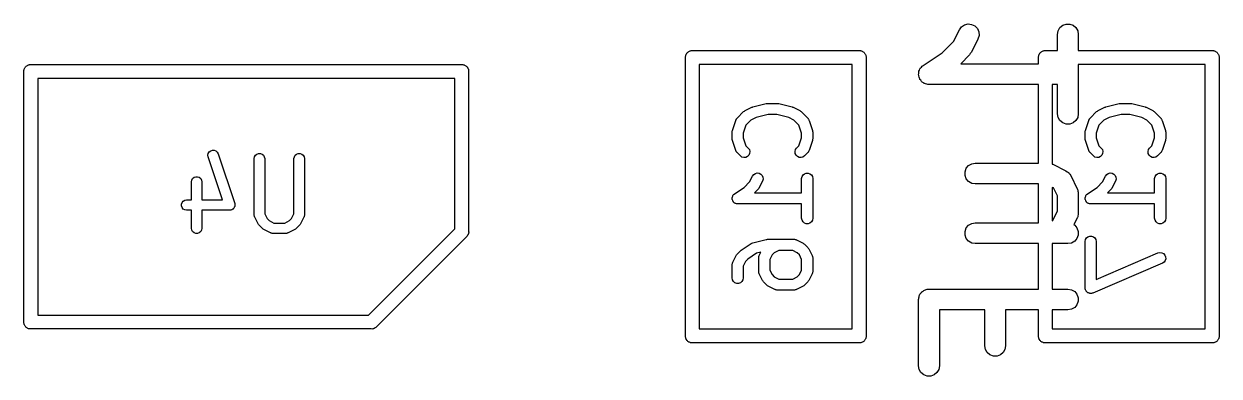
# Model space of a CAD drawing. Extents: x 109.2 to 170.1, y -93 to -55.4.
# Drawn here: x 135.56 to 144.16, y -75.46 to -72.93 of the extents above; entities that cross this region are included whole.
import ezdxf

# ---------------------------------------------------------------- set-up
doc = ezdxf.new("R2010")
doc.units = 0
doc.header["$MEASUREMENT"] = 0
doc.layers.add('BLACK', color=7, linetype='CONTINUOUS')

msp = doc.modelspace()

# ---------------------------------------------------------------- linework, layer by layer
at = {"layer": 'BLACK', "linetype": 'CONTINUOUS'}
for p, q in [((142.328, -72.9325), (142.354, -72.9265)), ((142.354, -72.9265), (142.379, -72.9294)), ((143.035, -72.9364), (143.059, -72.9275)), ((143.059, -72.9275), (143.085, -72.9275)), ((143.085, -72.9275), (143.11, -72.9364)), ((142.249, -73.0521), (142.291, -72.9678)), ((142.291, -72.9678), (142.307, -72.9469)), ((142.307, -72.9469), (142.328, -72.9325)), ((142.379, -72.9294), (142.403, -72.9411)), ((142.403, -72.9411), (142.421, -72.96)), ((142.421, -72.96), (142.431, -72.9839)), ((142.433, -73.0099), (142.425, -73.0349)), ((142.431, -72.9839), (142.433, -73.0099)), ((142.997, -73.0013), (143.002, -72.9757)), ((142.997, -73.118), (142.997, -73.0013)), ((143.002, -72.9757), (143.015, -72.9531)), ((143.015, -72.9531), (143.035, -72.9364)), ((143.11, -72.9364), (143.13, -72.9531)), ((143.13, -72.9531), (143.143, -72.9757)), ((143.143, -72.9757), (143.147, -73.0013)), ((143.147, -73.0013), (143.147, -73.118)), ((142.167, -73.1335), (142.249, -73.0521)), ((142.425, -73.0349), (142.378, -73.1301)), ((140.32, -73.1592), (140.322, -73.155)), ((140.32, -73.1636), (140.32, -73.1592)), ((140.32, -75.1592), (140.32, -73.1636)), ((140.322, -73.1506), (140.325, -73.1468)), ((140.322, -73.155), (140.322, -73.1506)), ((140.325, -73.1468), (140.326, -73.1426)), ((140.326, -73.1426), (140.329, -73.1392)), ((140.329, -73.1392), (140.331, -73.1354)), ((140.331, -73.1354), (140.335, -73.1325)), ((140.335, -73.1325), (140.337, -73.1291)), ((140.337, -73.1291), (140.341, -73.1269)), ((140.341, -73.1269), (140.345, -73.124)), ((140.345, -73.124), (140.349, -73.1225)), ((140.349, -73.1225), (140.353, -73.1203)), ((140.353, -73.1203), (140.357, -73.1195)), ((140.357, -73.1195), (140.361, -73.118)), ((140.361, -73.118), (141.579, -73.118)), ((141.579, -73.118), (141.583, -73.1195)), ((141.583, -73.1195), (141.587, -73.1203)), ((141.587, -73.1203), (141.591, -73.1225)), ((141.591, -73.1225), (141.595, -73.124)), ((141.595, -73.124), (141.599, -73.1269)), ((141.599, -73.1269), (141.603, -73.1291)), ((141.603, -73.1291), (141.605, -73.1325)), ((141.605, -73.1325), (141.609, -73.1354)), ((141.609, -73.1354), (141.611, -73.1392)), ((141.611, -73.1392), (141.614, -73.1426)), ((141.614, -73.1426), (141.615, -73.1468)), ((141.615, -73.1468), (141.618, -73.1506)), ((141.618, -73.1506), (141.618, -73.155)), ((141.618, -73.155), (141.62, -73.1592)), ((141.62, -73.1592), (141.62, -75.1768)), ((142.031, -73.2246), (142.167, -73.1335)), ((142.364, -73.1496), (142.301, -73.212)), ((142.37, -73.1398), (142.364, -73.1496)), ((142.378, -73.1301), (142.37, -73.1398)), ((142.86, -73.1592), (142.862, -73.155)), ((142.86, -73.212), (142.86, -73.1592)), ((142.862, -73.1506), (142.865, -73.1468)), ((142.862, -73.155), (142.862, -73.1506)), ((142.865, -73.1468), (142.866, -73.1426)), ((142.866, -73.1426), (142.869, -73.1392)), ((142.869, -73.1392), (142.871, -73.1354)), ((142.871, -73.1354), (142.875, -73.1325)), ((142.875, -73.1325), (142.877, -73.1291)), ((142.877, -73.1291), (142.881, -73.1269)), ((142.881, -73.1269), (142.885, -73.124)), ((142.885, -73.124), (142.889, -73.1225)), ((142.889, -73.1225), (142.893, -73.1203)), ((142.893, -73.1203), (142.897, -73.1195)), ((142.897, -73.1195), (142.901, -73.118)), ((142.901, -73.118), (142.997, -73.118)), ((143.147, -73.118), (144.119, -73.118)), ((144.119, -73.118), (144.123, -73.1195)), ((144.123, -73.1195), (144.127, -73.1203)), ((144.127, -73.1203), (144.131, -73.1225)), ((144.131, -73.1225), (144.135, -73.124)), ((144.135, -73.124), (144.139, -73.1269)), ((144.139, -73.1269), (144.143, -73.1291)), ((144.143, -73.1291), (144.145, -73.1325)), ((144.145, -73.1325), (144.149, -73.1354)), ((144.149, -73.1354), (144.151, -73.1392)), ((144.151, -73.1392), (144.154, -73.1426)), ((144.154, -73.1426), (144.155, -73.1468)), ((144.155, -73.1468), (144.158, -73.1506)), ((144.158, -73.1506), (144.158, -73.155)), ((144.158, -73.155), (144.16, -73.1592)), ((144.16, -73.1592), (144.16, -75.1768)), ((135.56, -73.2592), (135.562, -73.255)), ((135.56, -73.2636), (135.56, -73.2592)), ((135.56, -75.0592), (135.56, -73.2636)), ((135.562, -73.2506), (135.565, -73.2468)), ((135.562, -73.255), (135.562, -73.2506)), ((135.565, -73.2468), (135.566, -73.2426)), ((135.566, -73.2426), (135.569, -73.2392)), ((135.569, -73.2392), (135.571, -73.2354)), ((135.571, -73.2354), (135.575, -73.2325)), ((135.575, -73.2325), (135.577, -73.2291)), ((135.577, -73.2291), (135.581, -73.2269)), ((135.581, -73.2269), (135.585, -73.224)), ((135.585, -73.224), (135.589, -73.2225)), ((135.589, -73.2225), (135.593, -73.2203)), ((135.593, -73.2203), (135.597, -73.2195)), ((135.597, -73.2195), (135.601, -73.218)), ((135.601, -73.218), (138.719, -73.218)), ((138.719, -73.218), (138.723, -73.2195)), ((138.723, -73.2195), (138.727, -73.2203)), ((138.727, -73.2203), (138.731, -73.2225)), ((138.731, -73.2225), (138.735, -73.224)), ((138.735, -73.224), (138.739, -73.2269)), ((138.739, -73.2269), (138.743, -73.2291)), ((138.743, -73.2291), (138.745, -73.2325)), ((138.745, -73.2325), (138.749, -73.2354)), ((138.749, -73.2354), (138.751, -73.2392)), ((138.751, -73.2392), (138.754, -73.2426)), ((138.754, -73.2426), (138.755, -73.2468)), ((138.755, -73.2468), (138.758, -73.2506)), ((138.758, -73.2506), (138.758, -73.255)), ((138.758, -73.255), (138.76, -73.2592)), ((138.76, -73.2592), (138.76, -74.4158)), ((140.42, -73.218), (140.42, -75.118)), ((141.52, -73.218), (140.42, -73.218)), ((141.52, -75.118), (141.52, -73.218)), ((141.999, -73.274), (142, -73.2701)), ((142, -73.266), (142.004, -73.258)), ((142, -73.2701), (142, -73.266)), ((142.004, -73.258), (142.007, -73.2495)), ((142.007, -73.2495), (142.01, -73.2464)), ((142.01, -73.2464), (142.012, -73.2426)), ((142.012, -73.2426), (142.018, -73.2365)), ((142.018, -73.2365), (142.024, -73.2296)), ((142.024, -73.2296), (142.028, -73.2275)), ((142.028, -73.2275), (142.031, -73.2246)), ((142.301, -73.212), (142.86, -73.212)), ((143.147, -73.218), (143.147, -73.5728)), ((144.06, -73.218), (143.147, -73.218)), ((144.06, -75.118), (144.06, -73.218)), ((135.66, -73.318), (135.66, -75.018)), ((138.66, -73.318), (135.66, -73.318)), ((138.66, -74.3973), (138.66, -73.318)), ((141.998, -73.2919), (141.999, -73.283)), ((141.999, -73.2959), (141.998, -73.2919)), ((141.999, -73.283), (141.999, -73.274)), ((141.999, -73.3001), (141.999, -73.2959)), ((142.002, -73.3085), (141.999, -73.3001)), ((142.004, -73.3172), (142.002, -73.3085)), ((142.006, -73.3206), (142.004, -73.3172)), ((142.007, -73.3245), (142.006, -73.3206)), ((142.013, -73.3314), (142.007, -73.3245)), ((142.018, -73.3389), (142.013, -73.3314)), ((142.022, -73.3413), (142.018, -73.3389)), ((142.024, -73.3445), (142.022, -73.3413)), ((142.032, -73.349), (142.024, -73.3445)), ((142.039, -73.3543), (142.032, -73.349)), ((142.043, -73.3554), (142.039, -73.3543)), ((142.047, -73.3575), (142.043, -73.3554)), ((142.056, -73.3591), (142.047, -73.3575)), ((142.064, -73.3616), (142.056, -73.3591)), ((142.068, -73.3613), (142.064, -73.3616)), ((142.072, -73.362), (142.068, -73.3613)), ((142.86, -73.362), (142.072, -73.362)), ((142.86, -73.9263), (142.86, -73.362)), ((142.997, -73.362), (142.96, -73.362)), ((142.96, -73.362), (142.96, -73.9333)), ((142.997, -73.5728), (142.997, -73.362)), ((140.75, -73.5489), (140.797, -73.5251)), ((140.797, -73.5251), (140.802, -73.5238)), ((140.802, -73.5238), (140.806, -73.5221)), ((140.806, -73.5221), (140.901, -73.4982)), ((140.901, -73.4982), (140.906, -73.4979)), ((140.906, -73.4979), (140.91, -73.497)), ((140.91, -73.497), (140.982, -73.497)), ((140.982, -73.497), (140.987, -73.4979)), ((140.987, -73.4979), (140.992, -73.4982)), ((140.992, -73.4982), (141.087, -73.5221)), ((141.087, -73.5221), (141.091, -73.5238)), ((141.091, -73.5238), (141.095, -73.5251)), ((141.095, -73.5251), (141.143, -73.5489)), ((143.29, -73.5489), (143.337, -73.5251)), ((143.337, -73.5251), (143.342, -73.5238)), ((143.342, -73.5238), (143.346, -73.5221)), ((143.346, -73.5221), (143.441, -73.4982)), ((143.441, -73.4982), (143.446, -73.4979)), ((143.446, -73.4979), (143.45, -73.497)), ((143.45, -73.497), (143.522, -73.497)), ((143.522, -73.497), (143.527, -73.4979)), ((143.527, -73.4979), (143.532, -73.4982)), ((143.532, -73.4982), (143.627, -73.5221)), ((143.627, -73.5221), (143.631, -73.5238)), ((143.631, -73.5238), (143.635, -73.5251)), ((143.635, -73.5251), (143.683, -73.5489)), ((140.683, -73.6176), (140.684, -73.6154)), ((140.684, -73.6154), (140.686, -73.6115)), ((140.686, -73.6115), (140.689, -73.6074)), ((140.689, -73.6074), (140.69, -73.6059)), ((140.69, -73.6059), (140.692, -73.604)), ((140.692, -73.604), (140.739, -73.5564)), ((140.739, -73.5564), (140.745, -73.5527)), ((140.745, -73.5527), (140.75, -73.5489)), ((140.829, -73.5986), (140.791, -73.6175)), ((140.915, -73.577), (140.829, -73.5986)), ((140.977, -73.577), (140.915, -73.577)), ((141.063, -73.5986), (140.977, -73.577)), ((141.101, -73.6175), (141.063, -73.5986)), ((141.143, -73.5489), (141.148, -73.5527)), ((141.148, -73.5527), (141.153, -73.5564)), ((141.153, -73.5564), (141.201, -73.604)), ((141.201, -73.604), (141.202, -73.6059)), ((141.202, -73.6059), (141.204, -73.6074)), ((141.204, -73.6074), (141.206, -73.6115)), ((141.206, -73.6115), (141.209, -73.6154)), ((141.209, -73.6154), (141.209, -73.6176)), ((143.002, -73.5984), (142.997, -73.5728)), ((143.015, -73.621), (143.002, -73.5984)), ((143.143, -73.5984), (143.13, -73.621)), ((143.147, -73.5728), (143.143, -73.5984)), ((143.223, -73.6176), (143.224, -73.6154)), ((143.224, -73.6154), (143.226, -73.6115)), ((143.226, -73.6115), (143.229, -73.6074)), ((143.229, -73.6074), (143.23, -73.6059)), ((143.23, -73.6059), (143.232, -73.604)), ((143.232, -73.604), (143.279, -73.5564)), ((143.279, -73.5564), (143.285, -73.5527)), ((143.285, -73.5527), (143.29, -73.5489)), ((143.369, -73.5986), (143.331, -73.6175)), ((143.455, -73.577), (143.369, -73.5986)), ((143.517, -73.577), (143.455, -73.577)), ((143.603, -73.5986), (143.517, -73.577)), ((143.641, -73.6175), (143.603, -73.5986)), ((143.683, -73.5489), (143.688, -73.5527)), ((143.688, -73.5527), (143.693, -73.5564)), ((143.693, -73.5564), (143.741, -73.604)), ((143.741, -73.604), (143.742, -73.6059)), ((143.742, -73.6059), (143.744, -73.6074)), ((143.744, -73.6074), (143.746, -73.6115)), ((143.746, -73.6115), (143.749, -73.6154)), ((143.749, -73.6154), (143.749, -73.6176)), ((140.656, -73.7037), (140.657, -73.6974)), ((140.657, -73.6974), (140.658, -73.6911)), ((140.658, -73.6911), (140.682, -73.6196)), ((140.682, -73.6196), (140.683, -73.6176)), ((140.755, -73.6539), (140.736, -73.7102)), ((140.791, -73.6175), (140.755, -73.6539)), ((141.137, -73.6539), (141.101, -73.6175)), ((141.156, -73.7102), (141.137, -73.6539)), ((141.209, -73.6176), (141.21, -73.6196)), ((141.21, -73.6196), (141.234, -73.6911)), ((141.234, -73.6911), (141.235, -73.6974)), ((141.235, -73.6974), (141.236, -73.7037)), ((143.035, -73.6377), (143.015, -73.621)), ((143.059, -73.6466), (143.035, -73.6377)), ((143.085, -73.6466), (143.059, -73.6466)), ((143.11, -73.6377), (143.085, -73.6466)), ((143.13, -73.621), (143.11, -73.6377)), ((143.196, -73.7037), (143.197, -73.6974)), ((143.197, -73.6974), (143.198, -73.6911)), ((143.198, -73.6911), (143.222, -73.6196)), ((143.222, -73.6196), (143.223, -73.6176)), ((143.295, -73.6539), (143.276, -73.7102)), ((143.331, -73.6175), (143.295, -73.6539)), ((143.677, -73.6539), (143.641, -73.6175)), ((143.696, -73.7102), (143.677, -73.6539)), ((143.749, -73.6176), (143.75, -73.6196)), ((143.75, -73.6196), (143.774, -73.6911)), ((143.774, -73.6911), (143.775, -73.6974)), ((143.775, -73.6974), (143.776, -73.7037)), ((140.656, -73.7513), (140.656, -73.7037)), ((140.657, -73.7577), (140.656, -73.7513)), ((140.658, -73.764), (140.657, -73.7577)), ((140.682, -73.8354), (140.658, -73.764)), ((140.736, -73.7102), (140.736, -73.7448)), ((140.736, -73.7448), (140.755, -73.8012)), ((141.137, -73.8012), (141.156, -73.7448)), ((141.156, -73.7448), (141.156, -73.7102)), ((141.234, -73.764), (141.21, -73.8354)), ((141.235, -73.7577), (141.234, -73.764)), ((141.236, -73.7513), (141.235, -73.7577)), ((141.236, -73.7037), (141.236, -73.7513)), ((143.196, -73.7513), (143.196, -73.7037)), ((143.197, -73.7577), (143.196, -73.7513)), ((143.198, -73.764), (143.197, -73.7577)), ((143.222, -73.8354), (143.198, -73.764)), ((143.276, -73.7102), (143.276, -73.7448)), ((143.276, -73.7448), (143.295, -73.8012)), ((143.677, -73.8012), (143.696, -73.7448)), ((143.696, -73.7448), (143.696, -73.7102)), ((143.774, -73.764), (143.75, -73.8354)), ((143.775, -73.7577), (143.774, -73.764)), ((143.776, -73.7513), (143.775, -73.7577)), ((143.776, -73.7037), (143.776, -73.7513)), ((136.884, -73.8694), (136.887, -73.8566)), ((136.886, -73.8822), (136.884, -73.8694)), ((136.887, -73.8566), (136.894, -73.8455)), ((136.894, -73.8455), (136.904, -73.8374)), ((136.904, -73.8374), (136.916, -73.8333)), ((136.916, -73.8333), (136.929, -73.8336)), ((136.929, -73.8336), (136.942, -73.8384)), ((136.942, -73.8384), (136.951, -73.8471)), ((136.951, -73.8471), (136.957, -73.8585)), ((136.957, -73.8585), (137.077, -74.2157)), ((137.22, -73.8814), (137.227, -73.8701)), ((137.227, -73.8701), (137.236, -73.8617)), ((137.236, -73.8617), (137.249, -73.8573)), ((137.249, -73.8573), (137.262, -73.8573)), ((137.262, -73.8573), (137.274, -73.8617)), ((137.274, -73.8617), (137.284, -73.8701)), ((137.284, -73.8701), (137.29, -73.8814)), ((137.506, -73.8814), (137.512, -73.8701)), ((137.512, -73.8701), (137.522, -73.8617)), ((137.522, -73.8617), (137.534, -73.8573)), ((137.534, -73.8573), (137.547, -73.8573)), ((137.547, -73.8573), (137.56, -73.8617)), ((137.56, -73.8617), (137.57, -73.8701)), ((137.57, -73.8701), (137.576, -73.8814)), ((140.683, -73.8374), (140.682, -73.8354)), ((140.684, -73.8397), (140.683, -73.8374)), ((140.686, -73.8435), (140.684, -73.8397)), ((140.689, -73.8476), (140.686, -73.8435)), ((140.69, -73.8492), (140.689, -73.8476)), ((140.692, -73.851), (140.69, -73.8492)), ((140.716, -73.8749), (140.692, -73.851)), ((140.755, -73.8012), (140.772, -73.8183)), ((140.777, -73.8695), (140.767, -73.8793)), ((140.772, -73.8183), (140.78, -73.8297)), ((140.782, -73.8569), (140.777, -73.8695)), ((140.78, -73.8297), (140.784, -73.8431)), ((140.784, -73.8431), (140.782, -73.8569)), ((141.109, -73.8431), (141.112, -73.8297)), ((141.11, -73.8569), (141.109, -73.8431)), ((141.116, -73.8695), (141.11, -73.8569)), ((141.112, -73.8297), (141.12, -73.8183)), ((141.126, -73.8793), (141.116, -73.8695)), ((141.12, -73.8183), (141.137, -73.8012)), ((141.201, -73.851), (141.177, -73.8749)), ((141.202, -73.8492), (141.201, -73.851)), ((141.204, -73.8476), (141.202, -73.8492)), ((141.206, -73.8435), (141.204, -73.8476)), ((141.209, -73.8397), (141.206, -73.8435)), ((141.21, -73.8354), (141.209, -73.8374)), ((141.209, -73.8374), (141.209, -73.8397)), ((143.223, -73.8374), (143.222, -73.8354)), ((143.224, -73.8397), (143.223, -73.8374)), ((143.226, -73.8435), (143.224, -73.8397)), ((143.229, -73.8476), (143.226, -73.8435)), ((143.23, -73.8492), (143.229, -73.8476)), ((143.232, -73.851), (143.23, -73.8492)), ((143.256, -73.8749), (143.232, -73.851)), ((143.295, -73.8012), (143.312, -73.8183)), ((143.317, -73.8695), (143.307, -73.8793)), ((143.312, -73.8183), (143.32, -73.8297)), ((143.322, -73.8569), (143.317, -73.8695)), ((143.32, -73.8297), (143.324, -73.8431)), ((143.324, -73.8431), (143.322, -73.8569)), ((143.649, -73.8431), (143.652, -73.8297)), ((143.65, -73.8569), (143.649, -73.8431)), ((143.656, -73.8695), (143.65, -73.8569)), ((143.652, -73.8297), (143.66, -73.8183)), ((143.666, -73.8793), (143.656, -73.8695)), ((143.66, -73.8183), (143.677, -73.8012)), ((143.741, -73.851), (143.717, -73.8749)), ((143.742, -73.8492), (143.741, -73.851)), ((143.744, -73.8476), (143.742, -73.8492)), ((143.746, -73.8435), (143.744, -73.8476)), ((143.749, -73.8397), (143.746, -73.8435)), ((143.75, -73.8354), (143.749, -73.8374)), ((143.749, -73.8374), (143.749, -73.8397)), ((136.989, -74.19), (136.886, -73.8822)), ((137.218, -73.8942), (137.22, -73.8814)), ((137.218, -74.299), (137.218, -73.8942)), ((137.29, -73.8814), (137.293, -73.8942)), ((137.293, -73.8942), (137.293, -74.2901)), ((137.503, -73.8942), (137.506, -73.8814)), ((137.503, -74.2901), (137.503, -73.8942)), ((137.576, -73.8814), (137.578, -73.8942)), ((137.578, -73.8942), (137.578, -74.299)), ((140.727, -73.8828), (140.716, -73.8749)), ((140.74, -73.8864), (140.727, -73.8828)), ((140.754, -73.8852), (140.74, -73.8864)), ((140.767, -73.8793), (140.754, -73.8852)), ((141.138, -73.8852), (141.126, -73.8793)), ((141.152, -73.8864), (141.138, -73.8852)), ((141.165, -73.8828), (141.152, -73.8864)), ((141.177, -73.8749), (141.165, -73.8828)), ((142.341, -73.9638), (142.358, -73.9439)), ((142.358, -73.9439), (142.38, -73.9309)), ((142.38, -73.9309), (142.406, -73.9263)), ((142.406, -73.9263), (142.86, -73.9263)), ((142.96, -73.9333), (142.963, -73.9343)), ((142.963, -73.9343), (143.058, -73.9819)), ((143.267, -73.8828), (143.256, -73.8749)), ((143.28, -73.8864), (143.267, -73.8828)), ((143.294, -73.8852), (143.28, -73.8864)), ((143.307, -73.8793), (143.294, -73.8852)), ((143.678, -73.8852), (143.666, -73.8793)), ((143.692, -73.8864), (143.678, -73.8852)), ((143.705, -73.8828), (143.692, -73.8864)), ((143.717, -73.8749), (143.705, -73.8828)), ((136.768, -74.048), (136.774, -74.0368)), ((136.774, -74.0368), (136.784, -74.0284)), ((136.784, -74.0284), (136.796, -74.0239)), ((136.796, -74.0239), (136.809, -74.0239)), ((136.809, -74.0239), (136.822, -74.0284)), ((136.822, -74.0284), (136.832, -74.0368)), ((136.832, -74.0368), (136.838, -74.048)), ((140.782, -74.061), (140.803, -74.0192)), ((140.803, -74.0192), (140.812, -74.008)), ((140.812, -74.008), (140.823, -74.0003)), ((140.823, -74.0003), (140.837, -73.9971)), ((140.837, -73.9971), (140.85, -73.9987)), ((140.85, -73.9987), (140.863, -74.0049)), ((140.863, -74.0049), (140.872, -74.015)), ((140.872, -74.015), (140.878, -74.0278)), ((140.879, -74.0416), (140.875, -74.0549)), ((140.878, -74.0278), (140.879, -74.0416)), ((141.156, -74.037), (141.159, -74.0234)), ((141.156, -74.1399), (141.156, -74.037)), ((141.159, -74.0234), (141.166, -74.0113)), ((141.166, -74.0113), (141.176, -74.0024)), ((141.176, -74.0024), (141.189, -73.9977)), ((141.189, -73.9977), (141.203, -73.9977)), ((141.203, -73.9977), (141.216, -74.0024)), ((141.216, -74.0024), (141.227, -74.0113)), ((141.227, -74.0113), (141.234, -74.0234)), ((141.234, -74.0234), (141.236, -74.037)), ((141.236, -74.037), (141.236, -74.3228)), ((142.332, -73.9883), (142.341, -73.9638)), ((142.332, -74.0144), (142.332, -73.9883)), ((142.341, -74.0388), (142.332, -74.0144)), ((142.358, -74.0588), (142.341, -74.0388)), ((143.058, -73.9819), (143.067, -73.9884)), ((143.067, -73.9884), (143.076, -73.9945)), ((143.076, -73.9945), (143.078, -73.9962)), ((143.078, -73.9962), (143.079, -73.9974)), ((143.079, -73.9974), (143.085, -74.0066)), ((143.085, -74.0066), (143.092, -74.0154)), ((143.092, -74.0154), (143.139, -74.1106)), ((143.322, -74.061), (143.343, -74.0192)), ((143.343, -74.0192), (143.352, -74.008)), ((143.352, -74.008), (143.363, -74.0003)), ((143.363, -74.0003), (143.377, -73.9971)), ((143.377, -73.9971), (143.39, -73.9987)), ((143.39, -73.9987), (143.403, -74.0049)), ((143.403, -74.0049), (143.412, -74.015)), ((143.412, -74.015), (143.418, -74.0278)), ((143.419, -74.0416), (143.415, -74.0549)), ((143.418, -74.0278), (143.419, -74.0416)), ((143.696, -74.037), (143.699, -74.0234)), ((143.696, -74.1399), (143.696, -74.037)), ((143.699, -74.0234), (143.706, -74.0113)), ((143.706, -74.0113), (143.716, -74.0024)), ((143.716, -74.0024), (143.729, -73.9977)), ((143.729, -73.9977), (143.743, -73.9977)), ((143.743, -73.9977), (143.756, -74.0024)), ((143.756, -74.0024), (143.767, -74.0113)), ((143.767, -74.0113), (143.774, -74.0234)), ((143.774, -74.0234), (143.776, -74.037)), ((143.776, -74.037), (143.776, -74.3228)), ((136.765, -74.0609), (136.768, -74.048)), ((136.765, -74.19), (136.765, -74.0609)), ((136.838, -74.048), (136.84, -74.0609)), ((136.84, -74.0609), (136.84, -74.19)), ((140.674, -74.1466), (140.742, -74.1012)), ((140.742, -74.1012), (140.782, -74.061)), ((140.844, -74.113), (140.817, -74.1399)), ((140.847, -74.1077), (140.844, -74.113)), ((140.851, -74.1026), (140.847, -74.1077)), ((140.875, -74.0549), (140.851, -74.1026)), ((142.38, -74.0718), (142.358, -74.0588)), ((142.406, -74.0763), (142.38, -74.0718)), ((142.86, -74.0763), (142.406, -74.0763)), ((142.86, -74.3549), (142.86, -74.0763)), ((142.969, -74.1049), (142.96, -74.1004)), ((142.96, -74.1004), (142.96, -74.341)), ((142.997, -74.1619), (142.969, -74.1049)), ((143.139, -74.1106), (143.141, -74.1148)), ((143.141, -74.1148), (143.143, -74.1185)), ((143.143, -74.1185), (143.144, -74.1272)), ((143.144, -74.1272), (143.147, -74.1356)), ((143.214, -74.1466), (143.282, -74.1012)), ((143.282, -74.1012), (143.322, -74.061)), ((143.384, -74.113), (143.357, -74.1399)), ((143.387, -74.1077), (143.384, -74.113)), ((143.391, -74.1026), (143.387, -74.1077)), ((143.415, -74.0549), (143.391, -74.1026)), ((136.694, -74.221), (136.699, -74.2088)), ((136.699, -74.2088), (136.707, -74.1988)), ((136.707, -74.1988), (136.719, -74.1923)), ((136.719, -74.1923), (136.731, -74.19)), ((136.731, -74.19), (136.765, -74.19)), ((136.84, -74.19), (136.989, -74.19)), ((137.077, -74.2157), (137.077, -74.2184)), ((140.656, -74.1825), (140.657, -74.1777)), ((140.657, -74.1846), (140.656, -74.1825)), ((140.657, -74.173), (140.658, -74.1709)), ((140.657, -74.1777), (140.657, -74.173)), ((140.657, -74.1868), (140.657, -74.1846)), ((140.658, -74.1913), (140.657, -74.1868)), ((140.658, -74.1687), (140.66, -74.1644)), ((140.658, -74.1709), (140.658, -74.1687)), ((140.66, -74.196), (140.658, -74.1913)), ((140.66, -74.1644), (140.662, -74.1599)), ((140.661, -74.1978), (140.66, -74.196)), ((140.662, -74.1999), (140.661, -74.1978)), ((140.662, -74.1599), (140.663, -74.1582)), ((140.665, -74.2036), (140.662, -74.1999)), ((140.663, -74.1582), (140.664, -74.1562)), ((140.664, -74.1562), (140.667, -74.1529)), ((140.667, -74.2075), (140.665, -74.2036)), ((140.667, -74.1529), (140.67, -74.1493)), ((140.669, -74.2088), (140.667, -74.2075)), ((140.67, -74.2105), (140.669, -74.2088)), ((140.67, -74.1493), (140.672, -74.1482)), ((140.675, -74.2129), (140.67, -74.2105)), ((140.672, -74.1482), (140.674, -74.1466)), ((140.678, -74.2158), (140.675, -74.2129)), ((140.681, -74.2164), (140.678, -74.2158)), ((140.683, -74.2175), (140.681, -74.2164)), ((140.687, -74.2183), (140.683, -74.2175)), ((140.817, -74.1399), (141.156, -74.1399)), ((142.997, -74.2693), (142.997, -74.1619)), ((143.147, -74.1356), (143.147, -74.1399)), ((143.147, -74.1399), (143.147, -74.1442)), ((143.147, -74.1442), (143.147, -74.287)), ((143.196, -74.1825), (143.197, -74.1777)), ((143.197, -74.1846), (143.196, -74.1825)), ((143.197, -74.173), (143.198, -74.1709)), ((143.197, -74.1777), (143.197, -74.173)), ((143.197, -74.1868), (143.197, -74.1846)), ((143.198, -74.1913), (143.197, -74.1868)), ((143.198, -74.1687), (143.2, -74.1644)), ((143.198, -74.1709), (143.198, -74.1687)), ((143.2, -74.196), (143.198, -74.1913)), ((143.2, -74.1644), (143.202, -74.1599)), ((143.201, -74.1978), (143.2, -74.196)), ((143.202, -74.1999), (143.201, -74.1978)), ((143.202, -74.1599), (143.203, -74.1582)), ((143.205, -74.2036), (143.202, -74.1999)), ((143.203, -74.1582), (143.204, -74.1562)), ((143.204, -74.1562), (143.207, -74.1529)), ((143.207, -74.2075), (143.205, -74.2036)), ((143.207, -74.1529), (143.21, -74.1493)), ((143.209, -74.2088), (143.207, -74.2075)), ((143.21, -74.2105), (143.209, -74.2088)), ((143.21, -74.1493), (143.212, -74.1482)), ((143.215, -74.2129), (143.21, -74.2105)), ((143.212, -74.1482), (143.214, -74.1466)), ((143.218, -74.2158), (143.215, -74.2129)), ((143.221, -74.2164), (143.218, -74.2158)), ((143.223, -74.2175), (143.221, -74.2164)), ((143.227, -74.2183), (143.223, -74.2175)), ((143.357, -74.1399), (143.696, -74.1399)), ((136.694, -74.234), (136.694, -74.221)), ((136.699, -74.2463), (136.694, -74.234)), ((136.707, -74.2562), (136.699, -74.2463)), ((136.719, -74.2628), (136.707, -74.2562)), ((136.731, -74.265), (136.719, -74.2628)), ((136.765, -74.265), (136.731, -74.265)), ((136.765, -74.3942), (136.765, -74.265)), ((137.041, -74.265), (136.84, -74.265)), ((136.84, -74.265), (136.84, -74.3942)), ((137.044, -74.2645), (137.041, -74.265)), ((137.046, -74.2646), (137.044, -74.2645)), ((137.05, -74.2634), (137.046, -74.2646)), ((137.054, -74.2628), (137.05, -74.2634)), ((137.056, -74.2614), (137.054, -74.2628)), ((137.059, -74.2605), (137.056, -74.2614)), ((137.062, -74.2581), (137.059, -74.2605)), ((137.065, -74.2562), (137.062, -74.2581)), ((137.067, -74.2541), (137.065, -74.2562)), ((137.069, -74.2524), (137.067, -74.2541)), ((137.071, -74.2492), (137.069, -74.2524)), ((137.073, -74.2463), (137.071, -74.2492)), ((137.074, -74.2437), (137.073, -74.2463)), ((137.076, -74.2413), (137.074, -74.2437)), ((137.077, -74.2376), (137.076, -74.2413)), ((137.077, -74.2184), (137.078, -74.221)), ((137.078, -74.234), (137.077, -74.2376)), ((137.078, -74.221), (137.078, -74.2248)), ((137.078, -74.2248), (137.078, -74.2285)), ((137.078, -74.2285), (137.078, -74.2313)), ((137.078, -74.2313), (137.078, -74.234)), ((137.218, -74.3011), (137.218, -74.299)), ((137.218, -74.3032), (137.218, -74.3011)), ((137.219, -74.3075), (137.218, -74.3032)), ((137.293, -74.2901), (137.31, -74.3244)), ((137.486, -74.3244), (137.503, -74.2901)), ((137.578, -74.3032), (137.577, -74.3075)), ((137.578, -74.299), (137.578, -74.3011)), ((137.578, -74.3011), (137.578, -74.3032)), ((140.692, -74.2197), (140.687, -74.2183)), ((140.694, -74.2195), (140.692, -74.2197)), ((140.696, -74.2199), (140.694, -74.2195)), ((141.156, -74.2199), (140.696, -74.2199)), ((141.156, -74.3228), (141.156, -74.2199)), ((142.963, -74.3379), (142.997, -74.2693)), ((143.147, -74.2956), (143.144, -74.304)), ((143.147, -74.287), (143.147, -74.2913)), ((143.147, -74.2913), (143.147, -74.2956)), ((143.232, -74.2197), (143.227, -74.2183)), ((143.234, -74.2195), (143.232, -74.2197)), ((143.236, -74.2199), (143.234, -74.2195)), ((143.696, -74.2199), (143.236, -74.2199)), ((143.696, -74.3228), (143.696, -74.2199)), ((137.22, -74.3118), (137.219, -74.3075)), ((137.221, -74.3136), (137.22, -74.3118)), ((137.222, -74.3157), (137.221, -74.3136)), ((137.246, -74.3633), (137.222, -74.3157)), ((137.249, -74.3682), (137.246, -74.3633)), ((137.253, -74.3731), (137.249, -74.3682)), ((137.276, -74.3969), (137.253, -74.3731)), ((137.31, -74.3244), (137.325, -74.3396)), ((137.325, -74.3396), (137.359, -74.3567)), ((137.359, -74.3567), (137.437, -74.3567)), ((137.437, -74.3567), (137.471, -74.3396)), ((137.471, -74.3396), (137.486, -74.3244)), ((137.544, -74.3731), (137.52, -74.3969)), ((137.547, -74.3682), (137.544, -74.3731)), ((137.551, -74.3633), (137.547, -74.3682)), ((137.574, -74.3157), (137.551, -74.3633)), ((137.575, -74.3136), (137.574, -74.3157)), ((137.576, -74.3118), (137.575, -74.3136)), ((137.577, -74.3075), (137.576, -74.3118)), ((141.159, -74.3364), (141.156, -74.3228)), ((141.166, -74.3485), (141.159, -74.3364)), ((141.176, -74.3574), (141.166, -74.3485)), ((141.189, -74.3622), (141.176, -74.3574)), ((141.203, -74.3622), (141.189, -74.3622)), ((141.216, -74.3574), (141.203, -74.3622)), ((141.227, -74.3485), (141.216, -74.3574)), ((141.234, -74.3364), (141.227, -74.3485)), ((141.236, -74.3228), (141.234, -74.3364)), ((142.341, -74.3924), (142.358, -74.3725)), ((142.358, -74.3725), (142.38, -74.3594)), ((142.38, -74.3594), (142.406, -74.3549)), ((142.406, -74.3549), (142.86, -74.3549)), ((142.96, -74.341), (142.963, -74.3379)), ((143.139, -74.3206), (143.115, -74.3693)), ((143.115, -74.3693), (143.121, -74.3725)), ((143.121, -74.3725), (143.137, -74.3924)), ((143.141, -74.3164), (143.139, -74.3206)), ((143.143, -74.3127), (143.141, -74.3164)), ((143.144, -74.304), (143.143, -74.3127)), ((143.699, -74.3364), (143.696, -74.3228)), ((143.706, -74.3485), (143.699, -74.3364)), ((143.716, -74.3574), (143.706, -74.3485)), ((143.729, -74.3622), (143.716, -74.3574)), ((143.743, -74.3622), (143.729, -74.3622)), ((143.756, -74.3574), (143.743, -74.3622)), ((143.767, -74.3485), (143.756, -74.3574)), ((143.774, -74.3364), (143.767, -74.3485)), ((143.776, -74.3228), (143.774, -74.3364)), ((136.768, -74.407), (136.765, -74.3942)), ((136.774, -74.4183), (136.768, -74.407)), ((136.784, -74.4267), (136.774, -74.4183)), ((136.796, -74.4311), (136.784, -74.4267)), ((136.809, -74.4311), (136.796, -74.4311)), ((136.822, -74.4267), (136.809, -74.4311)), ((136.832, -74.4183), (136.822, -74.4267)), ((136.838, -74.407), (136.832, -74.4183)), ((136.84, -74.3942), (136.838, -74.407)), ((137.281, -74.4003), (137.276, -74.3969)), ((137.286, -74.4039), (137.281, -74.4003)), ((137.334, -74.4277), (137.286, -74.4039)), ((137.336, -74.4283), (137.334, -74.4277)), ((137.338, -74.4294), (137.336, -74.4283)), ((137.342, -74.4302), (137.338, -74.4294)), ((137.346, -74.4314), (137.342, -74.4302)), ((137.348, -74.4313), (137.346, -74.4314)), ((137.35, -74.4317), (137.348, -74.4313)), ((137.446, -74.4317), (137.35, -74.4317)), ((137.448, -74.4313), (137.446, -74.4317)), ((137.45, -74.4314), (137.448, -74.4313)), ((137.454, -74.4302), (137.45, -74.4314)), ((137.459, -74.4294), (137.454, -74.4302)), ((137.46, -74.4283), (137.459, -74.4294)), ((137.462, -74.4277), (137.46, -74.4283)), ((137.51, -74.4039), (137.462, -74.4277)), ((137.515, -74.4003), (137.51, -74.4039)), ((137.52, -74.3969), (137.515, -74.4003)), ((138.039, -75.018), (138.66, -74.3973)), ((138.744, -74.4549), (138.097, -75.1018)), ((138.749, -74.4506), (138.744, -74.4549)), ((138.752, -74.4449), (138.749, -74.4506)), ((138.756, -74.4395), (138.752, -74.4449)), ((138.757, -74.4373), (138.756, -74.4395)), ((138.758, -74.4354), (138.757, -74.4373)), ((138.759, -74.4288), (138.758, -74.4354)), ((138.761, -74.4224), (138.759, -74.4288)), ((138.76, -74.4158), (138.761, -74.4224)), ((140.806, -74.4982), (140.901, -74.4744)), ((140.901, -74.4744), (140.906, -74.4741)), ((140.906, -74.4741), (140.91, -74.4732)), ((140.91, -74.4732), (141.101, -74.4732)), ((141.101, -74.4732), (141.103, -74.4736)), ((141.103, -74.4736), (141.106, -74.4735)), ((141.106, -74.4735), (141.11, -74.4748)), ((141.11, -74.4748), (141.115, -74.4757)), ((141.115, -74.4757), (141.117, -74.4768)), ((142.332, -74.4169), (142.341, -74.3924)), ((142.332, -74.4429), (142.332, -74.4169)), ((142.341, -74.4674), (142.332, -74.4429)), ((142.358, -74.4874), (142.341, -74.4674)), ((143.137, -74.4674), (143.121, -74.4874)), ((143.137, -74.3924), (143.146, -74.4169)), ((143.146, -74.4429), (143.137, -74.4674)), ((143.146, -74.4169), (143.146, -74.4429)), ((143.196, -74.4894), (143.199, -74.4757)), ((143.199, -74.4757), (143.206, -74.4637)), ((143.206, -74.4637), (143.216, -74.4548)), ((143.216, -74.4548), (143.229, -74.45)), ((143.229, -74.45), (143.243, -74.45)), ((143.243, -74.45), (143.256, -74.4548)), ((143.256, -74.4548), (143.267, -74.4637)), ((143.267, -74.4637), (143.274, -74.4757)), ((143.274, -74.4757), (143.276, -74.4894)), ((140.692, -74.5802), (140.716, -74.5564)), ((140.716, -74.5564), (140.719, -74.5541)), ((140.719, -74.5541), (140.722, -74.5514)), ((140.722, -74.5514), (140.793, -74.5038)), ((140.793, -74.5038), (140.799, -74.501)), ((140.799, -74.501), (140.806, -74.4982)), ((140.991, -74.5532), (140.958, -74.5699)), ((141.092, -74.5532), (140.991, -74.5532)), ((141.125, -74.5699), (141.092, -74.5532)), ((141.117, -74.4768), (141.119, -74.4775)), ((141.119, -74.4775), (141.166, -74.5013)), ((141.166, -74.5013), (141.172, -74.5051)), ((141.172, -74.5051), (141.177, -74.5088)), ((141.177, -74.5088), (141.201, -74.5326)), ((141.201, -74.5326), (141.204, -74.5378)), ((141.204, -74.5378), (141.208, -74.543)), ((141.208, -74.543), (141.232, -74.5906)), ((142.38, -74.5004), (142.358, -74.4874)), ((142.406, -74.5049), (142.38, -74.5004)), ((142.86, -74.5049), (142.406, -74.5049)), ((142.86, -74.8311), (142.86, -74.5049)), ((143.072, -74.5049), (142.96, -74.5049)), ((142.96, -74.5049), (142.96, -74.8311)), ((143.098, -74.5004), (143.072, -74.5049)), ((143.121, -74.4874), (143.098, -74.5004)), ((143.196, -74.8228), (143.196, -74.4894)), ((143.276, -74.4894), (143.276, -74.7621)), ((140.656, -74.6515), (140.658, -74.647)), ((140.658, -74.647), (140.659, -74.6424)), ((140.659, -74.6424), (140.66, -74.6404)), ((140.66, -74.6382), (140.684, -74.5906)), ((140.66, -74.6404), (140.66, -74.6382)), ((140.684, -74.5906), (140.688, -74.5854)), ((140.688, -74.5854), (140.692, -74.5802)), ((140.753, -74.6322), (140.736, -74.6655)), ((140.769, -74.6158), (140.753, -74.6322)), ((140.832, -74.5742), (140.769, -74.6158)), ((140.863, -74.5663), (140.832, -74.5742)), ((140.847, -74.6039), (140.848, -74.5994)), ((140.847, -74.6062), (140.847, -74.6039)), ((140.847, -74.6085), (140.847, -74.6062)), ((140.847, -74.7037), (140.847, -74.6085)), ((140.848, -74.5994), (140.849, -74.5948)), ((140.849, -74.5948), (140.85, -74.5928)), ((140.85, -74.5928), (140.851, -74.5906)), ((140.851, -74.5906), (140.863, -74.5663)), ((140.943, -74.5846), (140.927, -74.6179)), ((140.927, -74.6179), (140.927, -74.6943)), ((140.958, -74.5699), (140.943, -74.5846)), ((141.14, -74.5846), (141.125, -74.5699)), ((141.156, -74.6179), (141.14, -74.5846)), ((141.156, -74.6943), (141.156, -74.6179)), ((141.232, -74.5906), (141.233, -74.5928)), ((141.233, -74.5928), (141.234, -74.5948)), ((141.234, -74.5948), (141.235, -74.5994)), ((141.235, -74.5994), (141.236, -74.6039)), ((141.236, -74.6039), (141.236, -74.6062)), ((141.236, -74.6062), (141.236, -74.6085)), ((141.236, -74.6085), (141.236, -74.7037)), ((143.752, -74.6452), (143.252, -74.8595)), ((143.276, -74.7621), (143.72, -74.5717)), ((143.72, -74.5717), (143.734, -74.5685)), ((143.734, -74.5685), (143.748, -74.5702)), ((143.748, -74.5702), (143.76, -74.5764)), ((143.764, -74.6376), (143.752, -74.6452)), ((143.76, -74.5764), (143.77, -74.5866)), ((143.772, -74.6265), (143.764, -74.6376)), ((143.77, -74.5866), (143.775, -74.5993)), ((143.776, -74.6132), (143.772, -74.6265)), ((143.775, -74.5993), (143.776, -74.6132)), ((140.657, -74.6538), (140.656, -74.6515)), ((140.656, -74.6561), (140.657, -74.6538)), ((140.656, -74.7513), (140.656, -74.6561)), ((140.736, -74.6655), (140.736, -74.7513)), ((140.847, -74.706), (140.847, -74.7037)), ((140.847, -74.7083), (140.847, -74.706)), ((140.848, -74.7128), (140.847, -74.7083)), ((140.849, -74.7174), (140.848, -74.7128)), ((140.85, -74.7194), (140.849, -74.7174)), ((140.851, -74.7216), (140.85, -74.7194)), ((140.875, -74.7692), (140.851, -74.7216)), ((140.927, -74.6943), (140.943, -74.7276)), ((140.943, -74.7276), (140.958, -74.7423)), ((141.125, -74.7423), (141.14, -74.7276)), ((141.14, -74.7276), (141.156, -74.6943)), ((141.232, -74.7216), (141.208, -74.7692)), ((141.233, -74.7194), (141.232, -74.7216)), ((141.234, -74.7174), (141.233, -74.7194)), ((141.235, -74.7128), (141.234, -74.7174)), ((141.236, -74.7083), (141.235, -74.7128)), ((141.236, -74.7037), (141.236, -74.706)), ((141.236, -74.706), (141.236, -74.7083)), ((140.659, -74.765), (140.656, -74.7513)), ((140.666, -74.777), (140.659, -74.765)), ((140.676, -74.786), (140.666, -74.777)), ((140.689, -74.7907), (140.676, -74.786)), ((140.703, -74.7907), (140.689, -74.7907)), ((140.716, -74.786), (140.703, -74.7907)), ((140.727, -74.777), (140.716, -74.786)), ((140.734, -74.765), (140.727, -74.777)), ((140.736, -74.7513), (140.734, -74.765)), ((140.879, -74.7744), (140.875, -74.7692)), ((140.882, -74.7796), (140.879, -74.7744)), ((140.906, -74.8034), (140.882, -74.7796)), ((140.911, -74.8071), (140.906, -74.8034)), ((140.916, -74.8109), (140.911, -74.8071)), ((140.964, -74.8347), (140.916, -74.8109)), ((140.958, -74.7423), (140.991, -74.759)), ((140.991, -74.759), (141.092, -74.759)), ((141.092, -74.759), (141.125, -74.7423)), ((141.166, -74.8109), (141.119, -74.8347)), ((141.172, -74.8071), (141.166, -74.8109)), ((141.177, -74.8034), (141.172, -74.8071)), ((141.201, -74.7796), (141.177, -74.8034)), ((141.204, -74.7744), (141.201, -74.7796)), ((141.208, -74.7692), (141.204, -74.7744)), ((140.966, -74.8354), (140.964, -74.8347)), ((140.968, -74.8365), (140.966, -74.8354)), ((140.973, -74.8374), (140.968, -74.8365)), ((140.977, -74.8387), (140.973, -74.8374)), ((140.98, -74.8386), (140.977, -74.8387)), ((140.982, -74.839), (140.98, -74.8386)), ((141.101, -74.839), (140.982, -74.839)), ((141.103, -74.8386), (141.101, -74.839)), ((141.106, -74.8387), (141.103, -74.8386)), ((141.11, -74.8374), (141.106, -74.8387)), ((141.115, -74.8365), (141.11, -74.8374)), ((141.117, -74.8354), (141.115, -74.8365)), ((141.119, -74.8347), (141.117, -74.8354)), ((141.997, -74.9061), (141.999, -74.8996)), ((141.999, -74.8931), (142.001, -74.8869)), ((141.999, -74.8996), (141.999, -74.8931)), ((142.001, -74.8869), (142.002, -74.8804)), ((142.002, -74.8804), (142.005, -74.8748)), ((142.005, -74.8748), (142.007, -74.8686)), ((142.007, -74.8686), (142.012, -74.8636)), ((142.012, -74.8636), (142.015, -74.8579)), ((142.015, -74.8579), (142.02, -74.8537)), ((142.02, -74.8537), (142.024, -74.8486)), ((142.024, -74.8486), (142.03, -74.8454)), ((142.03, -74.8454), (142.035, -74.8411)), ((142.035, -74.8411), (142.041, -74.8389)), ((142.041, -74.8389), (142.047, -74.8356)), ((142.047, -74.8356), (142.053, -74.8345)), ((142.053, -74.8345), (142.059, -74.8322)), ((142.059, -74.8322), (142.066, -74.8322)), ((142.066, -74.8322), (142.072, -74.8311)), ((142.072, -74.8311), (142.86, -74.8311)), ((142.96, -74.8311), (143.072, -74.8311)), ((143.072, -74.8311), (143.098, -74.8356)), ((143.098, -74.8356), (143.121, -74.8486)), ((143.121, -74.8486), (143.137, -74.8686)), ((143.137, -74.8686), (143.146, -74.8931)), ((143.146, -74.8931), (143.146, -74.9191)), ((143.197, -74.8273), (143.196, -74.8228)), ((143.197, -74.8319), (143.197, -74.8273)), ((143.198, -74.8341), (143.197, -74.8319)), ((143.199, -74.8364), (143.198, -74.8341)), ((143.201, -74.8404), (143.199, -74.8364)), ((143.203, -74.8447), (143.201, -74.8404)), ((143.204, -74.8464), (143.203, -74.8447)), ((143.206, -74.8485), (143.204, -74.8464)), ((143.209, -74.8514), (143.206, -74.8485)), ((143.212, -74.8548), (143.209, -74.8514)), ((143.214, -74.8559), (143.212, -74.8548)), ((143.216, -74.8574), (143.214, -74.8559)), ((143.221, -74.859), (143.216, -74.8574)), ((143.225, -74.8611), (143.221, -74.859)), ((143.227, -74.8613), (143.225, -74.8611)), ((143.229, -74.8622), (143.227, -74.8613)), ((143.234, -74.8622), (143.229, -74.8622)), ((143.238, -74.8627), (143.234, -74.8622)), ((143.241, -74.8622), (143.238, -74.8627)), ((143.243, -74.8622), (143.241, -74.8622)), ((143.247, -74.8606), (143.243, -74.8622)), ((143.252, -74.8595), (143.247, -74.8606)), ((141.997, -75.3823), (141.997, -74.9061)), ((142.474, -74.9811), (142.147, -74.9811)), ((142.147, -74.9811), (142.147, -75.3823)), ((142.474, -75.2394), (142.474, -74.9811)), ((142.86, -74.9811), (142.624, -74.9811)), ((142.624, -74.9811), (142.624, -75.2394)), ((142.86, -75.1592), (142.86, -74.9811)), ((143.072, -74.9811), (142.96, -74.9811)), ((142.96, -74.9811), (142.96, -75.118)), ((143.098, -74.9766), (143.072, -74.9811)), ((143.121, -74.9635), (143.098, -74.9766)), ((143.137, -74.9436), (143.121, -74.9635)), ((143.146, -74.9191), (143.137, -74.9436)), ((135.56, -75.0768), (135.56, -75.0592)), ((135.56, -75.0592), (135.56, -75.0592)), ((135.562, -75.081), (135.56, -75.0768)), ((135.66, -75.018), (138.039, -75.018)), ((135.562, -75.0854), (135.562, -75.081)), ((135.565, -75.0892), (135.562, -75.0854)), ((135.566, -75.0934), (135.565, -75.0892)), ((135.569, -75.0968), (135.566, -75.0934)), ((135.571, -75.1006), (135.569, -75.0968)), ((135.575, -75.1035), (135.571, -75.1006)), ((135.577, -75.1069), (135.575, -75.1035)), ((135.581, -75.1091), (135.577, -75.1069)), ((135.585, -75.112), (135.581, -75.1091)), ((135.589, -75.1135), (135.585, -75.112)), ((135.593, -75.1157), (135.589, -75.1135)), ((135.597, -75.1165), (135.593, -75.1157)), ((135.601, -75.118), (135.597, -75.1165)), ((138.058, -75.118), (135.601, -75.118)), ((138.064, -75.1186), (138.058, -75.118)), ((138.071, -75.1169), (138.064, -75.1186)), ((138.077, -75.1157), (138.071, -75.1169)), ((138.079, -75.1146), (138.077, -75.1157)), ((138.081, -75.114), (138.079, -75.1146)), ((138.087, -75.1102), (138.081, -75.114)), ((138.093, -75.1069), (138.087, -75.1102)), ((138.097, -75.1018), (138.093, -75.1069)), ((140.32, -75.1768), (140.32, -75.1592)), ((140.32, -75.1592), (140.32, -75.1592)), ((140.42, -75.118), (141.52, -75.118)), ((142.86, -75.1768), (142.86, -75.1592)), ((142.86, -75.1592), (142.86, -75.1592)), ((142.96, -75.118), (144.06, -75.118)), ((140.322, -75.181), (140.32, -75.1768)), ((140.322, -75.1854), (140.322, -75.181)), ((140.325, -75.1892), (140.322, -75.1854)), ((140.326, -75.1934), (140.325, -75.1892)), ((140.329, -75.1968), (140.326, -75.1934)), ((140.331, -75.2006), (140.329, -75.1968)), ((140.335, -75.2035), (140.331, -75.2006)), ((140.337, -75.2069), (140.335, -75.2035)), ((140.341, -75.2091), (140.337, -75.2069)), ((140.345, -75.212), (140.341, -75.2091)), ((140.349, -75.2135), (140.345, -75.212)), ((140.353, -75.2157), (140.349, -75.2135)), ((140.357, -75.2165), (140.353, -75.2157)), ((140.361, -75.218), (140.357, -75.2165)), ((141.579, -75.218), (140.361, -75.218)), ((141.583, -75.2165), (141.579, -75.218)), ((141.587, -75.2157), (141.583, -75.2165)), ((141.591, -75.2135), (141.587, -75.2157)), ((141.595, -75.212), (141.591, -75.2135)), ((141.599, -75.2091), (141.595, -75.212)), ((141.603, -75.2069), (141.599, -75.2091)), ((141.605, -75.2035), (141.603, -75.2069)), ((141.609, -75.2006), (141.605, -75.2035)), ((141.611, -75.1968), (141.609, -75.2006)), ((141.614, -75.1934), (141.611, -75.1968)), ((141.615, -75.1892), (141.614, -75.1934)), ((141.618, -75.1854), (141.615, -75.1892)), ((141.62, -75.1768), (141.618, -75.181)), ((141.618, -75.181), (141.618, -75.1854)), ((142.478, -75.2651), (142.474, -75.2394)), ((142.624, -75.2394), (142.619, -75.2651)), ((142.862, -75.181), (142.86, -75.1768)), ((142.862, -75.1854), (142.862, -75.181)), ((142.865, -75.1892), (142.862, -75.1854)), ((142.866, -75.1934), (142.865, -75.1892)), ((142.869, -75.1968), (142.866, -75.1934)), ((142.871, -75.2006), (142.869, -75.1968)), ((142.875, -75.2035), (142.871, -75.2006)), ((142.877, -75.2069), (142.875, -75.2035)), ((142.881, -75.2091), (142.877, -75.2069)), ((142.885, -75.212), (142.881, -75.2091)), ((142.889, -75.2135), (142.885, -75.212)), ((142.893, -75.2157), (142.889, -75.2135)), ((142.897, -75.2165), (142.893, -75.2157)), ((142.901, -75.218), (142.897, -75.2165)), ((144.119, -75.218), (142.901, -75.218)), ((144.123, -75.2165), (144.119, -75.218)), ((144.127, -75.2157), (144.123, -75.2165)), ((144.131, -75.2135), (144.127, -75.2157)), ((144.135, -75.212), (144.131, -75.2135)), ((144.139, -75.2091), (144.135, -75.212)), ((144.143, -75.2069), (144.139, -75.2091)), ((144.145, -75.2035), (144.143, -75.2069)), ((144.149, -75.2006), (144.145, -75.2035)), ((144.151, -75.1968), (144.149, -75.2006)), ((144.154, -75.1934), (144.151, -75.1968)), ((144.155, -75.1892), (144.154, -75.1934)), ((144.158, -75.1854), (144.155, -75.1892)), ((144.16, -75.1768), (144.158, -75.181)), ((144.158, -75.181), (144.158, -75.1854)), ((142.491, -75.2876), (142.478, -75.2651)), ((142.511, -75.3044), (142.491, -75.2876)), ((142.536, -75.3133), (142.511, -75.3044)), ((142.562, -75.3133), (142.536, -75.3133)), ((142.586, -75.3044), (142.562, -75.3133)), ((142.606, -75.2876), (142.586, -75.3044)), ((142.619, -75.2651), (142.606, -75.2876)), ((142.002, -75.4079), (141.997, -75.3823)), ((142.015, -75.4305), (142.002, -75.4079)), ((142.143, -75.4079), (142.13, -75.4305)), ((142.147, -75.3823), (142.143, -75.4079)), ((142.035, -75.4472), (142.015, -75.4305)), ((142.059, -75.4561), (142.035, -75.4472)), ((142.085, -75.4561), (142.059, -75.4561)), ((142.11, -75.4472), (142.085, -75.4561)), ((142.13, -75.4305), (142.11, -75.4472))]:
    msp.add_line(p, q, dxfattribs=at)

doc.saveas('drawing.dxf')
